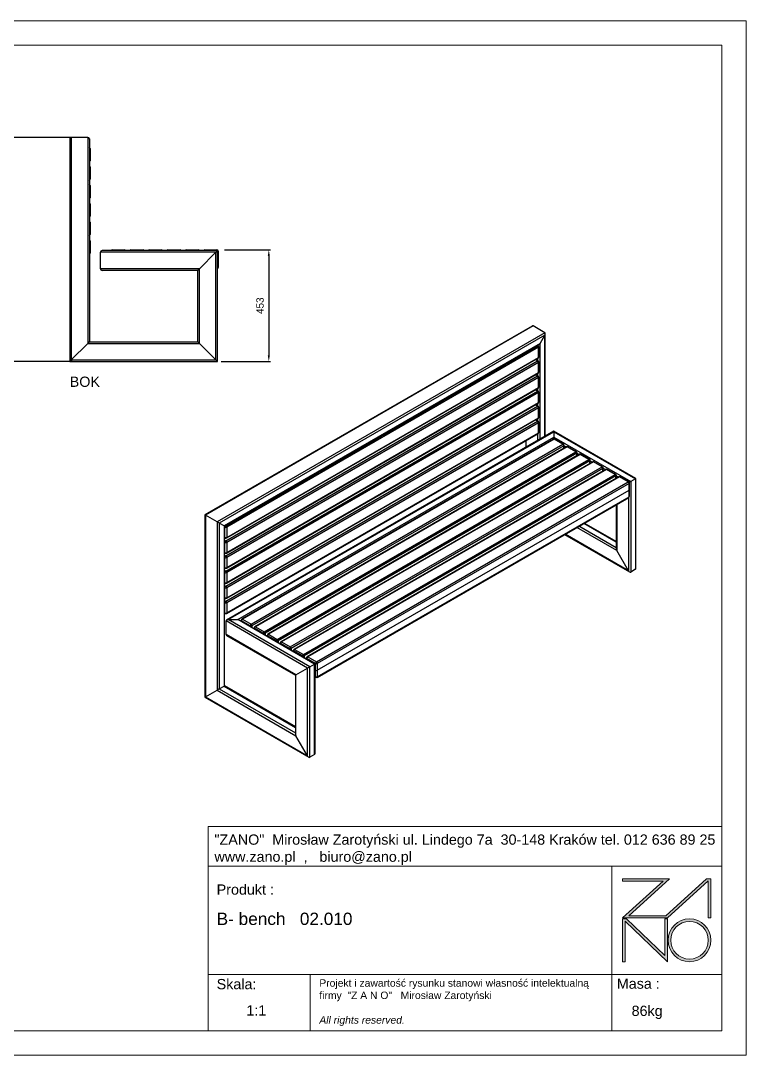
# Model space of a CAD drawing. Header units: millimetres. Extents: x 2990 to 8930, y -2693 to 1507.
# Drawn here: x 5984 to 8930, y -2693 to 1507 of the extents above; entities that cross this region are included whole.
import ezdxf

# ---------------------------------------------------------------- set-up
doc = ezdxf.new("R2010")
doc.units = ezdxf.units.MM
doc.header["$PDSIZE"] = -1
doc.layers.add('tabelka', color=155, linetype='Continuous')
doc.layers.add('WYMIAR', color=96, linetype='Continuous')
doc.dimstyles.new('1-1', dxfattribs={"dimtxt": 30, "dimasz": 25, "dimexe": 6.25, "dimexo": 30, "dimgap": 20.625, "dimtad": 1, "dimdec": 1, "dimtxsty": 'Standard', "dimcen": 0, "dimclrd": 2, "dimclre": 2, "dimclrt": 2, "dimadec": 0, "dimazin": 0, "dimtfac": 1, "dimtdec": 1, "dimtmove": 0, "dimatfit": 3, "dimfxl": 0, "dimarcsym": 0})

# ---------------------------------------------------------------- blocks, each defined once
blk = doc.blocks.new('zano')
at = {"layer": 'Defpoints', "lineweight": 5}
for points in [[(6270.2, 3716.2), (6270.2, 3707.4), (6434.8, 3707.4), (6270.2, 3558.4), (6452.4, 3558.4), (6617.9, 3708.2), (6617.9, 3558.4), (6628.6, 3558.4), (6628.6, 3716.2), (6610.7, 3716.2), (6446.1, 3567.2), (6295.4, 3567.2), (6459.9, 3716.2), (6270.2, 3716.2), (6270.2, 3707.4)], [(6270.2, 3554.4), (6286.2, 3554.4), (6441.7, 3405.6), (6441.7, 3554.4), (6452.4, 3554.4), (6452.4, 3380.5), (6281, 3544.6), (6281, 3380.5), (6270.2, 3380.5)]]:
    blk.add_hatch(color=251, dxfattribs=at).paths.add_polyline_path(points)
h = blk.add_hatch(color=251, dxfattribs=at)
h.paths.add_polyline_path([(6454.7, 3467.4, 1), (6628.6, 3467.4, 1)])
h.paths.add_polyline_path([(6617.9, 3467.4, -1), (6465.4, 3467.4, -1)], flags=16)
at = {"layer": 'Defpoints', "color": 251, "lineweight": 5}
blk.add_lwpolyline([(6434.8, 3707.4), (6270.2, 3558.4), (6452.4, 3558.4), (6617.9, 3708.2), (6617.9, 3558.4), (6628.6, 3558.4), (6628.6, 3716.2), (6610.7, 3716.2), (6446.1, 3567.2), (6295.4, 3567.2), (6459.9, 3716.2), (6270.2, 3716.2), (6270.2, 3707.4), (6432.1, 3707.4)], dxfattribs=at)
for points in [[(6270.2, 3716.2), (6270.2, 3707.4), (6434.8, 3707.4), (6270.2, 3558.4), (6452.4, 3558.4), (6617.9, 3708.2), (6617.9, 3558.4), (6628.6, 3558.4), (6628.6, 3716.2), (6610.7, 3716.2), (6446.1, 3567.2), (6295.4, 3567.2), (6459.9, 3716.2), (6270.2, 3716.2), (6270.2, 3707.4)], [(6270.2, 3554.4), (6286.2, 3554.4), (6441.7, 3405.6), (6441.7, 3554.4), (6452.4, 3554.4), (6452.4, 3380.5), (6281, 3544.6), (6281, 3380.5), (6270.2, 3380.5)]]:
    blk.add_lwpolyline(points, close=True, dxfattribs=at)
for radius in [87, 76.3]:
    blk.add_circle((6541.7, 3467.4), radius, dxfattribs=at)
blk = doc.blocks.new('TABELA')
at = {"layer": 'tabelka', "lineweight": 5}
for p, q in [((4587.4, 3929.4), (6672.4, 3929.4)), ((4587.4, 3767.6), (4587.4, 3929.4)), ((4587.4, 3929.4), (6672.4, 3929.4)), ((6226.5, 3767.6), (6226.5, 3329)), ((4587.4, 3329), (6672.4, 3329)), ((5001.6, 3329), (5001.6, 3100.4)), ((6226.5, 3329), (6226.5, 3100.4))]:
    blk.add_line(p, q, dxfattribs=at)
blk.add_lwpolyline([(4587.4, 3767.6), (6672.4, 3767.6), (6672.4, 3100.4), (4587.4, 3100.4)], close=True, dxfattribs=at)
blk.add_blockref('zano', (0, 0))
at = {"layer": 'tabelka', "lineweight": 5, "attachment_point": 1}
for s, insert, char_height, width in [('{\\fArial|b0|i0|c238|p34;"ZANO"  Mirosław Zarotyński ul. Lindego 7a  30-148 Kraków tel. 012 636 89 25\\Pwww.zano.pl  ,   biuro@zano.pl}', (4613, 3896.9), 41.595, 2040.38), ('{\\fArial|b0|i0|c238|p34;Produkt : }', (4622, 3694.1), 41.595, 265.273), ('{\\fArial|b0|i0|c238|p34;B- bench   02.010 }', (4622, 3579.5), 50, 713.135), ('{\\fArial|b0|i0|c238|p34;Skala: }', (4622, 3310.3), 41.595, 191.675), ('{\\fArial|b0|i0|c238|p34;Masa :}', (6246.7, 3312.2), 41.595, 200.457), ('{\\fArial|b0|i0|c238|p34;1:1}', (4742.5, 3203.5), 41.595, 42.482), ('{\\fArial|b0|i0|c238|p34;86kg}', (6306.7, 3201.8), 41.595, 42.482)]:
    blk.add_mtext(s, dxfattribs=dict(at, insert=insert, char_height=char_height, width=width))
at = {"layer": 'tabelka', "color": 1, "lineweight": 5, "insert": (5038.9, 3308.9), "char_height": 30, "width": 1186.12, "attachment_point": 1}
blk.add_mtext('{\\fArial|b0|i0|c0|p34;Projekt i zawartość rysunku stanowi własność intelektualną firmy \\fArial|b0|i0|c238|p34; "Z A N O"   Mirosław Zarotyński\\fArial|b0|i1|c238|p34;\\P\\PAll rights reserved.}', dxfattribs=at)
blk = doc.blocks.new('*D6')
at = {"color": 2, "lineweight": -2}
for p, q in [((6811.2, 576), (6997.8, 576)), ((6991.5, 551), (6991.5, 148)), ((6798, 123), (6997.8, 123))]:
    blk.add_line(p, q, dxfattribs=at)
at = {"color": 2}
for points in [[(6987.3, 551), (6995.7, 551), (6991.5, 576)], [(6987.3, 148), (6995.7, 148), (6991.5, 123)]]:
    blk.add_solid(points, dxfattribs=at)
at = {"layer": 'Defpoints', "color": 0}
for p in [(6781.2, 576), (6768, 123), (6991.5, 123)]:
    blk.add_point(p, dxfattribs=at)
at = {"color": 2, "insert": (6955.9, 349.5), "char_height": 30, "attachment_point": 5, "rotation": 90}
blk.add_mtext('453', dxfattribs=at)
blk = doc.blocks.new('*D7')
at = {"color": 2, "lineweight": -2}
for p, q in [((6193.2, 1033), (5912.3, 1033)), ((5918.5, 1008), (5918.5, 148)), ((6193.2, 123), (5912.3, 123))]:
    blk.add_line(p, q, dxfattribs=at)
at = {"color": 2}
for points in [[(5914.3, 1008), (5922.7, 1008), (5918.5, 1033)], [(5914.3, 148), (5922.7, 148), (5918.5, 123)]]:
    blk.add_solid(points, dxfattribs=at)
at = {"layer": 'Defpoints', "color": 0}
for p in [(6223.2, 1033), (5918.5, 123), (6223.2, 123)]:
    blk.add_point(p, dxfattribs=at)
at = {"color": 2, "insert": (5882.9, 578), "char_height": 30, "attachment_point": 5, "rotation": 90}
blk.add_mtext('910', dxfattribs=at)
blk = doc.blocks.new('izometria')
for p, q in [((8060.2, 266.9), (6732.1, -499.8)), ((8064.7, 267.4), (6733.9, -500.9)), ((8112.2, 239.9), (8064.7, 267.4)), ((8112.2, 239.9), (6781.4, -528.3)), ((8112.2, 229.5), (6790.5, -533.5)), ((8093, 196.2), (8112.2, 229.5)), ((8112.2, -180.7), (8112.2, 229.5)), ((8114.1, -179.6), (8114.1, 235.8)), ((8093, 196.2), (6809.7, -544.7)), ((6811.6, -545.7), (8088.5, 191.4)), ((6817.1, -544), (8082.8, 186.7)), ((8086.3, 180.6), (6820.6, -550.1)), ((8082.8, 186.7), (8081.6, 187.4)), ((8085.3, 186.9), (8083, 188.2)), ((8083.9, 187.7), (8083.9, 188.8)), ((8086.3, 139.7), (8086.3, 180.6)), ((8087.8, 141.8), (8087.8, 182.6)), ((8093, -191.8), (8093, 196.2)), ((6819.6, -593.2), (8085.3, 137.4)), ((6820.6, -590.9), (8086.3, 139.7)), ((8082.8, 125.4), (8073.7, 130.7)), ((8085.3, 125.7), (8075.1, 131.6)), ((8076.4, 130.8), (8076.4, 132.3)), ((8083.9, 126.5), (8083.9, 136.7)), ((6817.1, -605.2), (8082.8, 125.4)), ((8086.3, 119.3), (6820.6, -611.4)), ((8086.3, 78.5), (8086.3, 119.3)), ((8087.8, 80.5), (8087.8, 121.4)), ((6817.1, -666.5), (8082.8, 64.2)), ((6819.6, -654.5), (8085.3, 76.2)), ((6820.6, -652.2), (8086.3, 78.5)), ((8086.3, 58.1), (6820.6, -672.6)), ((8082.8, 64.2), (8073.7, 69.5)), ((8085.3, 64.5), (8075.1, 70.3)), ((8076.4, 69.6), (8076.4, 71.1)), ((8083.9, 65.2), (8083.9, 75.4)), ((8086.3, 17.3), (8086.3, 58.1)), ((8087.8, 19.3), (8087.8, 60.1)), ((6817.1, -727.7), (8082.8, 3)), ((6819.6, -715.7), (8085.3, 15)), ((6820.6, -713.4), (8086.3, 17.3)), ((8082.8, 3), (8073.7, 8.2)), ((8085.3, 3.2), (8075.1, 9.1)), ((8076.4, 8.3), (8076.4, 9.8)), ((8083.9, 4), (8083.9, 14.2)), ((8086.3, -3.2), (6820.6, -733.8)), ((8086.3, -44), (8086.3, -3.2)), ((8087.8, -41.9), (8087.8, -1.1)), ((6817.1, -789), (8082.8, -58.3)), ((6819.6, -777), (8085.3, -46.3)), ((6820.6, -774.7), (8086.3, -44)), ((8086.3, -64.4), (6820.6, -795.1)), ((8082.8, -58.3), (8073.7, -53)), ((8085.3, -58), (8075.1, -52.2)), ((8076.4, -52.9), (8076.4, -51.4)), ((8083.9, -57.2), (8083.9, -47.1)), ((8086.3, -105.2), (8086.3, -64.4)), ((8087.8, -103.2), (8087.8, -62.4)), ((6817.1, -850.2), (8082.8, -119.5)), ((6819.6, -838.2), (8085.3, -107.5)), ((6820.6, -835.9), (8086.3, -105.2)), ((8086.3, -125.6), (6820.6, -856.3)), ((8082.8, -119.5), (8073.7, -114.2)), ((8085.3, -119.3), (8075.1, -113.4)), ((8076.4, -114.2), (8076.4, -112.6)), ((8083.9, -118.5), (8083.9, -108.3)), ((8086.3, -166.5), (8086.3, -125.6)), ((8087.8, -164.4), (8087.8, -123.6)), ((8148.6, -159.7), (6820.4, -926.4)), ((6820.6, -897.2), (8086.3, -166.5)), ((6826.8, -924.9), (8148.6, -161.9)), ((8481.8, -352.1), (8148.6, -159.7)), ((8148.6, -161.9), (8148.6, -184.1)), ((8148.6, -161.9), (8479.9, -353.2)), ((6819.6, -899.4), (8085.3, -168.8)), ((6865.3, -924.9), (8148.6, -184.1)), ((8147.5, -192.3), (6881.8, -923)), ((8150, -192.6), (6884.3, -923.3)), ((8034.5, -198.1), (8034.5, -225.6)), ((8036.4, -224.5), (8036.4, -197)), ((8083.9, -197), (8083.9, -169.5)), ((8148.6, -184.1), (8460.7, -364.3)), ((8185.3, -213), (8150, -192.6)), ((8187.8, -212.8), (8152.5, -192.3)), ((6919.6, -943.7), (8185.3, -213)), ((8188.9, -219.1), (6923.2, -949.8)), ((8200.5, -223), (6934.8, -953.6)), ((8203, -223.2), (6937.3, -953.9)), ((6972.6, -974.3), (8238.4, -243.6)), ((8241.9, -249.7), (6976.2, -980.4)), ((8188.9, -229.7), (8188.9, -219.1)), ((8190.3, -228.8), (8190.3, -217.1)), ((8190.3, -218.7), (8199.1, -223.7)), ((8238.4, -243.6), (8203, -223.2)), ((8240.9, -243.4), (8205.5, -223)), ((8241.9, -260.3), (8241.9, -249.7)), ((8243.4, -259.4), (8243.4, -247.7)), ((8243.4, -249.3), (8252.2, -254.4)), ((8253.5, -253.6), (6987.8, -984.3)), ((8256, -253.8), (6990.3, -984.5)), ((7025.7, -1004.9), (8291.4, -274.2)), ((8294.9, -280.4), (7029.2, -1011)), ((8306.6, -284.2), (7040.9, -1014.9)), ((8309.1, -284.4), (7043.4, -1015.1)), ((8291.4, -274.2), (8256, -253.8)), ((8293.9, -274), (8258.5, -253.6)), ((8294.9, -290.9), (8294.9, -280.4)), ((8296.4, -290.1), (8296.4, -278.3)), ((8296.4, -279.9), (8305.2, -285)), ((8344.4, -304.8), (8309.1, -284.4)), ((8346.9, -304.6), (8311.6, -284.2)), ((7078.7, -1035.5), (8344.4, -304.8)), ((8348, -311), (7082.3, -1041.7)), ((8359.6, -314.8), (7093.9, -1045.5)), ((8362.1, -315.1), (7096.4, -1045.7)), ((7131.7, -1066.1), (8397.5, -335.5)), ((8348, -321.5), (8348, -311)), ((8349.4, -320.7), (8349.4, -308.9)), ((8349.4, -310.5), (8358.2, -315.6)), ((8397.5, -335.5), (8362.1, -315.1)), ((8400, -335.2), (8364.6, -314.8)), ((8401, -341.6), (7135.3, -1072.3)), ((8412.6, -345.4), (7146.9, -1076.1)), ((8415.1, -345.7), (7149.4, -1076.4)), ((7184.8, -1096.8), (8450.5, -366.1)), ((8454, -372.2), (7188.3, -1102.9)), ((8401, -352.1), (8401, -341.6)), ((8402.5, -351.3), (8402.5, -339.5)), ((8402.5, -341.1), (8411.3, -346.2)), ((8450.5, -366.1), (8415.1, -345.7)), ((8453, -365.8), (8417.6, -345.4)), ((8454, -399.1), (8454, -372.2)), ((8455.5, -397.1), (8455.5, -370.2)), ((8479.9, -353.2), (8460.7, -364.3)), ((8460.7, -364.3), (8460.7, -731.7)), ((8479.9, -353.2), (8479.9, -720.6)), ((8481.8, -716.5), (8481.8, -352.1)), ((7188.3, -1129.8), (8454, -399.1)), ((8454, -426.1), (8454, -399.1)), ((8455.5, -424.1), (8455.5, -397.1)), ((7187.3, -1159.1), (8453, -428.4)), ((7188.3, -1156.8), (8454, -426.1)), ((8402.2, -457.7), (8402.2, -637.9)), ((8404.1, -456.6), (8404.1, -644.2)), ((8451.6, -429.2), (8451.6, -726.5)), ((6732.1, -499.8), (6732.1, -1239.8)), ((6781.4, -528.3), (6733.9, -500.9)), ((6733.9, -500.9), (6733.9, -1238.7)), ((6781.4, -528.3), (6781.4, -1211.3)), ((6809.7, -544.7), (6790.5, -533.5)), ((6790.5, -533.5), (6790.5, -1206)), ((6809.7, -544.7), (6809.7, -1194.9)), ((6811.6, -1193.9), (6811.6, -545.7)), ((6815.8, -543.3), (6817.1, -544)), ((8402.2, -632.7), (8250.7, -545.2)), ((8402.2, -610.5), (8269.9, -534.1)), ((8402.2, -608.3), (8271.8, -533)), ((6813.5, -550.1), (6811.6, -549)), ((6813.5, -590.9), (6813.5, -550.1)), ((6820.6, -550.1), (6820.6, -590.9)), ((8192.2, -578.9), (8456.2, -731.3)), ((8451.6, -726.5), (8194.1, -577.8)), ((8404.1, -644.2), (8241.6, -550.4)), ((6811.6, -589.8), (6813.5, -590.9)), ((6811.6, -591.5), (6814.6, -593.2)), ((6811.6, -596.2), (6815.8, -593.7)), ((6811.6, -602.1), (6817.1, -605.2)), ((6813.5, -611.4), (6811.6, -610.2)), ((6813.5, -652.2), (6813.5, -611.4)), ((6820.6, -611.4), (6820.6, -652.2)), ((6811.6, -651.1), (6813.5, -652.2)), ((6811.6, -652.8), (6814.6, -654.5)), ((6811.6, -657.4), (6815.8, -655)), ((6811.6, -663.3), (6817.1, -666.5)), ((6813.5, -672.6), (6811.6, -671.5)), ((8451.6, -726.5), (8404.1, -644.2)), ((6811.6, -712.3), (6813.5, -713.4)), ((6813.5, -713.4), (6813.5, -672.6)), ((6820.6, -672.6), (6820.6, -713.4)), ((6811.6, -714), (6814.6, -715.7)), ((6811.6, -718.6), (6815.8, -716.2)), ((6811.6, -724.6), (6817.1, -727.7)), ((6813.5, -733.8), (6811.6, -732.7)), ((6813.5, -774.7), (6813.5, -733.8)), ((6820.6, -733.8), (6820.6, -774.7)), ((8479.9, -720.6), (8460.7, -731.7)), ((6811.6, -773.5), (6813.5, -774.7)), ((6811.6, -775.2), (6814.6, -777)), ((6811.6, -779.9), (6815.8, -777.5)), ((6811.6, -785.8), (6817.1, -789)), ((6813.5, -795.1), (6811.6, -794)), ((6813.5, -835.9), (6813.5, -795.1)), ((6820.6, -795.1), (6820.6, -835.9)), ((6811.6, -834.8), (6813.5, -835.9)), ((6811.6, -836.5), (6814.6, -838.2)), ((6811.6, -841.1), (6815.8, -838.7)), ((6811.6, -847), (6817.1, -850.2)), ((6813.5, -856.3), (6811.6, -855.2)), ((6813.5, -897.2), (6813.5, -856.3)), ((6820.6, -856.3), (6820.6, -897.2)), ((6811.6, -896), (6813.5, -897.2)), ((6811.6, -897.7), (6814.6, -899.4)), ((6884.3, -923.3), (6919.6, -943.7)), ((7149.1, -1121.4), (6817.8, -930.1)), ((6817.8, -985), (6817.8, -930.1)), ((7158.2, -1116.2), (6826.8, -924.9)), ((6826.8, -924.9), (6865.3, -924.9)), ((7177.4, -1105.1), (6865.3, -924.9)), ((7179.3, -1104), (6871.7, -926.4)), ((6876.2, -929.1), (6879.3, -927.3)), ((6879.3, -927.4), (6879.3, -930.8)), ((6916.1, -949.8), (6880.7, -929.4)), ((6880.7, -929.4), (6880.7, -931.6)), ((6916.1, -952.1), (6916.1, -949.8)), ((6923.2, -949.8), (6923.2, -956.1)), ((6932.3, -958), (6932.3, -961.4)), ((6969.1, -980.4), (6933.8, -960)), ((6933.8, -960), (6933.8, -962.3)), ((6937.3, -953.9), (6972.6, -974.3)), ((7101.6, -1148.9), (6817.8, -985)), ((6820.4, -988.7), (7099.8, -1149.9)), ((6969.1, -982.7), (6969.1, -980.4)), ((6976.2, -980.4), (6976.2, -986.8)), ((6985.3, -988.6), (6985.3, -992)), ((7022.1, -1011), (6986.8, -990.6)), ((6986.8, -990.6), (6986.8, -992.9)), ((6990.3, -984.5), (7025.7, -1004.9)), ((7022.1, -1013.3), (7022.1, -1011)), ((7029.2, -1011), (7029.2, -1017.4)), ((7038.4, -1019.2), (7038.4, -1022.6)), ((7075.2, -1041.7), (7039.8, -1021.2)), ((7039.8, -1021.2), (7039.8, -1023.5)), ((7043.4, -1015.1), (7078.7, -1035.5)), ((7075.2, -1043.9), (7075.2, -1041.7)), ((7082.3, -1041.7), (7082.3, -1048)), ((7091.4, -1049.8), (7091.4, -1053.3)), ((7096.4, -1045.7), (7131.7, -1066.1)), ((7128.2, -1072.3), (7092.9, -1051.9)), ((7092.9, -1051.9), (7092.9, -1054.1)), ((7128.2, -1074.5), (7128.2, -1072.3)), ((7135.3, -1072.3), (7135.3, -1078.6)), ((7144.4, -1080.4), (7144.4, -1083.9)), ((7181.2, -1102.9), (7145.9, -1082.5)), ((7145.9, -1082.5), (7145.9, -1084.7)), ((7149.4, -1076.4), (7184.8, -1096.8)), ((7101.6, -1148.9), (7149.1, -1121.4)), ((7149.1, -1478.4), (7149.1, -1121.4)), ((7158.2, -1116.2), (7177.4, -1105.1)), ((7158.2, -1483.6), (7158.2, -1116.2)), ((7177.4, -1472.5), (7177.4, -1105.1)), ((7179.3, -1468.4), (7179.3, -1104)), ((7179.3, -1128.7), (7181.2, -1129.8)), ((7181.2, -1129.8), (7181.2, -1102.9)), ((7181.2, -1156.8), (7181.2, -1129.8)), ((7188.3, -1102.9), (7188.3, -1129.8)), ((7188.3, -1129.8), (7188.3, -1156.8)), ((7099.8, -1149.9), (7099.8, -1389.8)), ((7101.6, -1396.1), (7101.6, -1148.9)), ((7179.3, -1155.7), (7181.2, -1156.8)), ((7179.3, -1157.3), (7182.3, -1159.1)), ((6733.9, -1238.7), (6781.4, -1211.3)), ((6781.4, -1211.3), (7101.6, -1396.1)), ((6790.5, -1206), (6809.7, -1194.9)), ((6790.5, -1206), (7099.8, -1384.6)), ((6809.7, -1194.9), (7099.8, -1362.4)), ((7099.8, -1360.2), (6811.6, -1193.9)), ((6732.1, -1239.8), (7153.7, -1483.2)), ((6733.9, -1238.7), (7149.1, -1478.4)), ((7149.1, -1478.4), (7101.6, -1396.1)), ((7177.4, -1472.5), (7158.2, -1483.6))]:
    blk.add_line(p, q)
at = {"flags": 128}
for points in [[(8148.6, -159.7), (8148.6, -159.8), (8148.6, -160), (8148.6, -160.4), (8148.6, -161.1), (8148.6, -161.9)], [(8148.6, -161.9), (8148.6, -161.1), (8148.6, -160.4), (8148.6, -160), (8148.6, -159.8), (8148.6, -159.7)], [(8148.6, -184.1), (8148.6, -185.2), (8148.6, -186.5), (8148.6, -187.9), (8148.6, -189.3), (8148.6, -190.8), (8148.6, -191.9)], [(8148.6, -191.9), (8148.6, -190.8), (8148.6, -189.3), (8148.6, -187.9), (8148.6, -186.5), (8148.6, -185.2), (8148.6, -184.1)]]:
    blk.add_lwpolyline(points, dxfattribs=at)
for centre, radius, start, end in [((8084.3, 184.6), 2.52, 65.6945, 125.616), ((8078.7, 180.2), 7.68, 2.606, 57.394), ((8082.8, 182.6), 5, 0, 60.0027), ((8085.3, 182.9), 2.51, 294.3747, 354.3054), ((8082.8, 141.8), 5, 299.9973, 0), ((8083.8, 139.5), 2.51, 305.5981, 5.7138), ((8085.3, 142), 2.51, 294.3747, 354.3054), ((8084.3, 123.4), 2.52, 65.6945, 125.616), ((8078.7, 119), 7.68, 2.6061, 57.3939), ((8082.8, 121.4), 5, 0, 60.0027), ((8085.3, 121.6), 2.51, 294.3747, 354.3054), ((8084.3, 62.2), 2.51, 65.6933, 125.6194), ((8078.7, 57.7), 7.68, 2.6052, 57.3948), ((8082.8, 80.5), 5, 299.9973, 0), ((8083.8, 78.2), 2.51, 305.5993, 5.7135), ((8082.8, 60.1), 5, 0, 60.0027), ((8085.3, 80.8), 2.51, 294.3747, 354.3054), ((8085.3, 60.4), 2.51, 294.3747, 354.3054), ((8084.3, 0.9), 2.51, 65.6934, 125.6182), ((8078.7, -3.5), 7.68, 2.6054, 57.3946), ((8082.8, 19.3), 5, 299.9973, 0), ((8083.8, 17), 2.51, 305.5993, 5.7135), ((8082.8, -1.1), 5, 0, 60.0027), ((8085.3, 19.5), 2.51, 294.3747, 354.3054), ((8082.8, -41.9), 5, 299.9973, 0), ((8085.3, -0.9), 2.51, 294.3747, 354.3054), ((8085.3, -41.7), 2.51, 294.3747, 354.3054), ((8084.3, -60.3), 2.51, 65.693, 125.6175), ((8078.7, -64.7), 7.68, 2.6057, 57.3943), ((8083.8, -44.2), 2.51, 305.5987, 5.7137), ((8082.8, -62.4), 5, 0, 60.0027), ((8085.3, -62.1), 2.51, 294.3747, 354.3054), ((8084.3, -121.6), 2.51, 65.693, 125.6175), ((8078.7, -126), 7.68, 2.6056, 57.3942), ((8082.8, -103.2), 5, 299.9973, 0), ((8084, -105.5), 2.4, 304.0579, 7.254), ((8082.8, -123.6), 5, 0, 60.0027), ((8085.3, -102.9), 2.51, 294.3747, 354.3054), ((8085.3, -123.3), 2.51, 294.3747, 354.3054), ((8082.8, -164.4), 5, 299.9973, 0), ((8083.8, -166.7), 2.51, 305.5993, 5.7131), ((8085.3, -164.2), 2.51, 294.3747, 354.3054), ((8150, -196.7), 5, 60.0027, 119.9973), ((8148.5, -194.6), 2.51, 54.381, 114.3074), ((8151.4, -194.6), 2.51, 65.6924, 125.6192), ((8186.8, -215), 2.51, 65.6924, 125.6192), ((8181.2, -219.5), 7.68, 2.6051, 57.3949), ((8185.3, -217.1), 5, 0, 60.0027), ((8187.8, -216.8), 2.51, 294.3737, 354.3053), ((8203, -227.3), 5, 60.0027, 119.9973), ((8201.5, -225.3), 2.51, 54.3812, 114.3077), ((8204.5, -225.3), 2.51, 65.6924, 125.6192), ((8239.8, -245.7), 2.51, 65.6924, 125.6192), ((8234.2, -250.1), 7.68, 2.6052, 57.3949), ((8238.4, -247.7), 5, 0, 60.0027), ((8240.9, -247.4), 2.51, 294.3751, 354.3044), ((8256, -257.9), 5, 60.0027, 119.9973), ((8254.6, -255.9), 2.51, 54.3811, 114.3075), ((8257.5, -255.9), 2.51, 65.6924, 125.6192), ((8292.9, -276.3), 2.51, 65.6924, 125.6192), ((8287.3, -280.7), 7.68, 2.6053, 57.3948), ((8291.4, -278.3), 5, 0, 60.0027), ((8293.9, -278.1), 2.51, 294.3747, 354.3049), ((8309.1, -288.5), 5, 60.0027, 119.9973), ((8307.6, -286.5), 2.51, 54.381, 114.3079), ((8310.5, -286.5), 2.51, 65.6924, 125.6192), ((8345.9, -306.9), 2.51, 65.6924, 125.6192), ((8340.3, -311.3), 7.68, 2.6052, 57.3948), ((8344.4, -308.9), 5, 0, 60.0027), ((8346.9, -308.7), 2.51, 294.3747, 354.3047), ((8362.1, -319.1), 5, 60.0027, 119.9973), ((8360.6, -317.1), 2.51, 54.3811, 114.3077), ((8363.6, -317.1), 2.51, 65.6924, 125.6192), ((8398.9, -337.5), 2.51, 65.6924, 125.6192), ((8393.3, -341.9), 7.68, 2.6052, 57.3948), ((8397.5, -339.5), 5, 0, 60.0027), ((8400, -339.3), 2.51, 294.3747, 354.3047), ((8415.1, -349.8), 5, 60.0027, 119.9973), ((8413.7, -347.7), 2.51, 54.381, 114.3078), ((8416.6, -347.7), 2.51, 65.6924, 125.6192), ((8452, -368.1), 2.51, 65.6924, 125.6192), ((8446.4, -372.6), 7.68, 2.6053, 57.3948), ((8450.5, -370.2), 5, 0, 60.0027), ((8453, -369.9), 2.51, 294.3747, 354.3049), ((8453, -396.9), 2.51, 294.3747, 354.3049), ((8450.5, -424.1), 5, 299.9973, 0), ((8451.6, -426.4), 2.46, 305.0143, 6.2979), ((8453, -423.8), 2.51, 294.3747, 354.3049), ((6821.2, -550.5), 7.68, 122.6052, 177.3948), ((6812.9, -550.5), 7.68, 2.606, 57.394), ((6817.1, -543.3), 7.68, 242.6092, 297.3908), ((6817.1, -584.1), 7.68, 242.6092, 297.3908), ((6816.2, -591.1), 2.68, 176.3782, 232.3088), ((6821.2, -611.7), 7.68, 122.6053, 177.3947), ((6817.1, -604.5), 7.68, 242.6092, 297.3908), ((6817.1, -588.9), 5, 240.0027, 299.9973), ((6812.9, -611.7), 7.68, 2.6061, 57.3939), ((6818.1, -591.2), 2.51, 305.5981, 5.7138), ((6817.1, -645.4), 7.68, 242.6092, 297.3908), ((6816.2, -652.4), 2.68, 176.3784, 232.3077), ((6821.2, -673), 7.68, 122.6044, 177.3956), ((6817.1, -650.1), 5, 240.0027, 299.9973), ((6812.9, -673), 7.68, 2.6052, 57.3948), ((6818.1, -652.4), 2.51, 305.5993, 5.7135), ((6817.1, -665.8), 7.68, 242.6092, 297.3908), ((6817.1, -706.6), 7.68, 242.6092, 297.3908), ((6816.2, -713.6), 2.68, 176.3784, 232.3077), ((6818.1, -713.7), 2.51, 305.5993, 5.7135), ((6821.2, -734.2), 7.68, 122.6046, 177.3954), ((6817.1, -727), 7.68, 242.6092, 297.3908), ((6817.1, -711.4), 5, 240.0027, 299.9973), ((6812.9, -734.2), 7.68, 2.6054, 57.3946), ((6817.1, -767.8), 7.68, 242.6092, 297.3908), ((6816.2, -774.8), 2.68, 176.3783, 232.3082), ((6821.2, -795.4), 7.68, 122.6049, 177.3951), ((6817.1, -788.3), 7.68, 242.6092, 297.3908), ((6817.1, -772.6), 5, 240.0027, 299.9973), ((6812.9, -795.4), 7.68, 2.6057, 57.3943), ((6818.1, -774.9), 2.51, 305.5987, 5.7137), ((6817.1, -829.1), 7.68, 242.6092, 297.3908), ((6816.1, -836.2), 2.52, 174.4853, 234.2017), ((6817.1, -833.9), 5, 240.0027, 299.9973), ((6818.2, -836.2), 2.4, 304.0579, 7.254), ((6821.2, -856.7), 7.68, 122.605, 177.3952), ((6817.1, -849.5), 7.68, 242.6092, 297.3908), ((6812.9, -856.7), 7.68, 2.6056, 57.3942), ((6817.1, -890.3), 7.68, 242.6092, 297.3908), ((6816.2, -897.3), 2.68, 176.3788, 232.3077), ((6817.1, -895.1), 5, 240.0027, 299.9973), ((6818.1, -897.4), 2.51, 305.5993, 5.7131), ((6884.3, -927.4), 5, 119.9973, 180), ((6888.4, -929.7), 7.68, 122.6046, 177.3954), ((6882.8, -925.3), 2.51, 54.381, 114.3074), ((6881.8, -927.1), 2.51, 185.6892, 245.6303), ((6923.8, -950.2), 7.68, 122.6046, 177.3954), ((6919.6, -943), 7.68, 242.609, 297.391), ((6915.5, -950.2), 7.68, 2.6051, 57.3949), ((6937.3, -958), 5, 119.9973, 180), ((6934.8, -957.7), 2.51, 185.69, 245.6295), ((6941.4, -960.4), 7.68, 122.6046, 177.3954), ((6935.8, -955.9), 2.51, 54.3812, 114.3077), ((6976.8, -980.8), 7.68, 122.6046, 177.3954), ((6972.6, -973.6), 7.68, 242.609, 297.3909), ((6968.5, -980.8), 7.68, 2.6052, 57.3949), ((6990.3, -988.6), 5, 119.9973, 180), ((6987.8, -988.3), 2.51, 185.6896, 245.6299), ((6994.5, -991), 7.68, 122.6046, 177.3954), ((6988.9, -986.6), 2.51, 54.3811, 114.3075), ((7029.8, -1011.4), 7.68, 122.6046, 177.3954), ((7021.5, -1011.4), 7.68, 2.6053, 57.3948), ((7025.7, -1004.2), 7.68, 242.609, 297.3909), ((7043.4, -1019.2), 5, 119.9973, 180), ((7040.9, -1019), 2.51, 185.6895, 245.6298), ((7047.5, -1021.6), 7.68, 122.6046, 177.3954), ((7041.9, -1017.2), 2.51, 54.381, 114.3079), ((7082.9, -1042), 7.68, 122.6046, 177.3954), ((7078.7, -1034.8), 7.68, 242.609, 297.3909), ((7074.6, -1042), 7.68, 2.6052, 57.3948), ((7096.4, -1049.8), 5, 119.9973, 180), ((7093.9, -1049.6), 2.51, 185.6896, 245.6298), ((7100.5, -1052.2), 7.68, 122.6046, 177.3954), ((7094.9, -1047.8), 2.51, 54.3811, 114.3077), ((7135.9, -1072.6), 7.68, 122.6046, 177.3954), ((7131.7, -1065.4), 7.68, 242.609, 297.3909), ((7127.6, -1072.6), 7.68, 2.6052, 57.3948), ((7149.4, -1080.4), 5, 119.9973, 180), ((7146.9, -1080.2), 2.51, 185.6896, 245.6298), ((7153.6, -1082.8), 7.68, 122.6046, 177.3954), ((7148, -1078.4), 2.51, 54.381, 114.3078), ((7188.9, -1103.2), 7.68, 122.6046, 177.3954), ((7184.8, -1096.1), 7.68, 242.6091, 297.3909), ((7184.8, -1123), 7.68, 242.6091, 297.3909), ((7180.6, -1103.2), 7.68, 2.6053, 57.3948), ((7184.8, -1150), 7.68, 242.6091, 297.3909), ((7183.9, -1157), 2.67, 176.2286, 232.4581), ((7184.8, -1154.7), 5, 240.0027, 299.9973), ((7185.9, -1157.1), 2.4, 304.0573, 7.2549)]:
    blk.add_arc(centre, radius, start, end)
for centre, major_axis, ratio, start_param, end_param in [((8060.2, 259.5), (4.53, 7.84), 0.577335, 0.000041, 0.785358), ((8060.2, 259.5), (4.53, 7.84), 0.577335, 0.000041, 0.785358), ((8107.7, 232.1), (4.53, 7.84), 0.577335, 4.71243, 6.283226), ((8107.7, 232.1), (4.53, 7.84), 0.577335, 4.71243, 6.283226), ((8088.5, 198.8), (4.53, 7.84), 0.577335, 3.92695, 4.71243), ((8088.5, 198.8), (4.53, 7.84), 0.577335, 3.92695, 4.71243), ((8456.2, -366.9), (6.4, 3.7), 0.00007, 0.785358, 1.779544), ((8456.2, -366.9), (6.4, 3.7), 0.00007, 0.785358, 1.779544), ((8475.4, -355.8), (6.4, 3.7), 0.00007, 0.000041, 0.785358), ((8475.4, -355.8), (6.4, 3.7), 0.00007, 6.283145, 7.068543), ((6738.5, -503.5), (6.4, -3.7), 0.00007, 2.356235, 3.141552), ((6738.5, -503.5), (6.4, -3.7), 0.00007, 2.356235, 3.141633), ((6786, -530.9), (6.4, -3.7), 0.00007, 0.785439, 2.356235), ((6786, -530.9), (6.4, -3.7), 0.00007, 0.785439, 2.356235), ((6805.2, -542), (6.4, -3.7), 0.00007, 6.283145, 7.068624), ((6805.2, -542), (6.4, -3.7), 0.00007, 0.000041, 0.785439), ((8408.6, -641.6), (-4.53, 7.84), 0.577335, 0.785358, 1.570756), ((8408.6, -641.6), (-4.53, 7.84), 0.577335, 0.785358, 1.570756), ((8456.2, -723.9), (-4.53, 7.84), 0.577335, 1.570756, 3.141552), ((8456.2, -723.9), (-4.53, 7.84), 0.577335, 1.570756, 3.141552), ((8475.4, -712.8), (-4.53, 7.84), 0.577335, 3.141552, 3.92695), ((8475.4, -712.8), (-4.53, 7.84), 0.577335, 3.141552, 3.92695), ((6826.8, -930.1), (9.05, 0), 0.577382, 1.570796, 3.141593), ((6826.8, -930.1), (9.05, 0), 0.577382, 1.570796, 3.141593), ((6865.3, -930.1), (9.05, 0), 0.577382, 0.785479, 1.570796), ((6865.3, -930.1), (9.05, 0), 0.577382, 0.785479, 1.570796), ((6826.8, -985), (9.05, 0), 0.577382, 3.141593, 3.927072), ((6826.8, -985), (9.05, 0), 0.577382, 3.141593, 3.927072), ((7153.7, -1118.8), (6.4, 3.7), 0.00007, 0.785358, 2.356154), ((7153.7, -1118.8), (6.4, 3.7), 0.00007, 0.785358, 2.356154), ((7172.9, -1107.7), (6.4, 3.7), 0.00007, 6.283145, 7.068543), ((7172.9, -1107.7), (6.4, 3.7), 0.00007, 0.000041, 0.785358), ((7106.2, -1146.2), (6.4, 3.7), 0.00007, 2.356154, 3.141552), ((7106.2, -1146.2), (6.4, 3.7), 0.00007, 2.356154, 3.141633), ((6786, -1208.7), (6.4, 3.7), 0.00007, 0.785358, 2.356154), ((6786, -1208.7), (6.4, 3.7), 0.00007, 0.785358, 2.356154), ((6805.2, -1197.6), (6.4, 3.7), 0.00007, 0.000041, 0.785358), ((6805.2, -1197.6), (6.4, 3.7), 0.00007, 6.283145, 7.068543), ((6738.5, -1236.1), (6.4, 3.7), 0.00007, 2.356154, 3.141633), ((6738.5, -1236.1), (6.4, 3.7), 0.00007, 2.356154, 3.141552), ((7106.2, -1393.5), (-4.53, 7.84), 0.577335, 0.785358, 1.570756), ((7106.2, -1393.5), (-4.53, 7.84), 0.577335, 0.785358, 1.570756), ((7172.9, -1464.7), (-4.53, 7.84), 0.577335, 3.141552, 3.92695), ((7172.9, -1464.7), (-4.53, 7.84), 0.577335, 3.141552, 3.92695), ((7153.7, -1475.8), (-4.53, 7.84), 0.577335, 1.570756, 3.141552), ((7153.7, -1475.8), (-4.53, 7.84), 0.577335, 1.570756, 3.141552)]:
    blk.add_ellipse(centre, major_axis=major_axis, ratio=ratio, start_param=start_param, end_param=end_param)

msp = doc.modelspace()

# ---------------------------------------------------------------- linework, layer by layer
for p, q in [((6183.17, 1026.65), (6183.17, 123.05)), ((6256.77, 1033.05), (6189.57, 1033.05)), ((6189.57, 1033.05), (6189.57, 129.45)), ((6256.77, 1033.05), (6256.77, 196.65)), ((6263.17, 1026.65), (6263.17, 203.05)), ((6263.17, 988.05), (6266.17, 988.05)), ((6266.17, 988.05), (6266.17, 938.05)), ((6263.17, 938.05), (6266.17, 938.05)), ((6263.17, 913.05), (6266.17, 913.05)), ((6266.17, 913.05), (6266.17, 863.05)), ((6263.17, 863.05), (6266.17, 863.05)), ((6263.17, 838.05), (6266.17, 838.05)), ((6266.17, 838.05), (6266.17, 788.05)), ((6263.17, 788.05), (6266.17, 788.05)), ((6263.17, 763.05), (6266.17, 763.05)), ((6266.17, 763.05), (6266.17, 713.05)), ((6263.17, 713.05), (6266.17, 713.05)), ((6263.17, 688.05), (6266.17, 688.05)), ((6266.17, 688.05), (6266.17, 638.05)), ((6263.17, 638.05), (6266.17, 638.05)), ((6263.17, 613.05), (6266.17, 613.05)), ((6266.17, 613.05), (6266.17, 563.05)), ((6263.17, 563.05), (6266.17, 563.05)), ((6776.77, 566.65), (6308.17, 566.65)), ((6308.17, 499.45), (6308.17, 566.65)), ((6783.17, 573.05), (6314.57, 573.05)), ((6356.17, 576.05), (6406.17, 576.05)), ((6356.17, 573.05), (6356.17, 576.05)), ((6406.17, 573.05), (6406.17, 576.05)), ((6431.17, 576.05), (6481.17, 576.05)), ((6431.17, 573.05), (6431.17, 576.05)), ((6481.17, 573.05), (6481.17, 576.05)), ((6506.17, 576.05), (6556.17, 576.05)), ((6506.17, 573.05), (6506.17, 576.05)), ((6556.17, 573.05), (6556.17, 576.05)), ((6581.17, 576.05), (6631.17, 576.05)), ((6581.17, 573.05), (6581.17, 576.05)), ((6631.17, 573.05), (6631.17, 576.05)), ((6656.17, 576.05), (6706.17, 576.05)), ((6656.17, 573.05), (6656.17, 576.05)), ((6706.17, 573.05), (6706.17, 576.05)), ((6709.57, 499.45), (6776.77, 566.65)), ((6731.17, 576.05), (6781.17, 576.05)), ((6731.17, 573.05), (6731.17, 576.05)), ((6776.77, 129.45), (6776.77, 566.65)), ((6781.17, 573.05), (6781.17, 576.05)), ((6783.17, 123.05), (6783.17, 573.05)), ((6783.17, 571.05), (6786.17, 571.05)), ((6786.17, 571.05), (6786.17, 538.05)), ((6783.17, 538.05), (6786.17, 538.05)), ((6786.17, 505.05), (6783.17, 505.05)), ((6786.17, 538.05), (6786.17, 505.05)), ((6709.57, 499.45), (6308.17, 499.45)), ((6703.17, 493.05), (6314.57, 493.05)), ((6703.17, 203.05), (6703.17, 493.05)), ((6709.57, 196.65), (6709.57, 499.45)), ((6189.57, 129.45), (6256.77, 196.65)), ((6256.77, 196.65), (6709.57, 196.65)), ((6263.17, 203.05), (6703.17, 203.05)), ((6776.77, 129.45), (6709.57, 196.65)), ((6189.57, 129.45), (6776.77, 129.45)), ((6183.17, 123.05), (6783.17, 123.05))]:
    msp.add_line(p, q)
at = {"flags": 128}
for points in [[(6776.77, 566.65), (6777.88, 567.76), (6778.96, 568.83), (6779.97, 569.85), (6780.89, 570.76), (6781.68, 571.55), (6782.31, 572.19), (6782.79, 572.66), (6783.08, 572.95), (6783.17, 573.05)], [(6783.17, 573.05), (6783.08, 572.95), (6782.79, 572.66), (6782.31, 572.19), (6781.68, 571.55), (6780.89, 570.76), (6779.97, 569.85), (6778.96, 568.83), (6777.88, 567.76), (6776.77, 566.65)], [(6703.17, 493.05), (6703.3, 493.17), (6703.66, 493.53), (6704.25, 494.12), (6705.05, 494.92), (6706.02, 495.89), (6707.12, 497), (6708.32, 498.2), (6709.57, 499.45)], [(6709.57, 499.45), (6708.32, 498.2), (6707.12, 497), (6706.02, 495.89), (6705.05, 494.92), (6704.25, 494.12), (6703.66, 493.53), (6703.3, 493.17), (6703.17, 493.05)], [(6256.77, 196.65), (6258.02, 197.89), (6259.22, 199.09), (6260.33, 200.2), (6261.3, 201.17), (6262.09, 201.97), (6262.69, 202.56), (6263.05, 202.92), (6263.17, 203.05)], [(6263.17, 203.05), (6263.05, 202.92), (6262.69, 202.56), (6262.09, 201.97), (6261.3, 201.17), (6260.33, 200.2), (6259.22, 199.09), (6258.02, 197.89), (6256.77, 196.65)], [(6709.57, 196.65), (6708.32, 197.89), (6707.12, 199.09), (6706.02, 200.2), (6705.05, 201.17), (6704.25, 201.97), (6703.66, 202.56), (6703.3, 202.92), (6703.17, 203.05)], [(6703.17, 203.05), (6703.3, 202.92), (6703.66, 202.56), (6704.25, 201.97), (6705.05, 201.17), (6706.02, 200.2), (6707.12, 199.09), (6708.32, 197.89), (6709.57, 196.65)], [(6183.17, 123.05), (6183.27, 123.14), (6183.56, 123.43), (6184.03, 123.9), (6184.67, 124.54), (6185.46, 125.33), (6186.37, 126.25), (6187.38, 127.26), (6188.46, 128.33), (6189.57, 129.45)], [(6189.57, 129.45), (6188.46, 128.33), (6187.38, 127.26), (6186.37, 126.25), (6185.46, 125.33), (6184.67, 124.54), (6184.03, 123.9), (6183.56, 123.43), (6183.27, 123.14), (6183.17, 123.05)], [(6783.17, 123.05), (6783.08, 123.14), (6782.79, 123.43), (6782.31, 123.9), (6781.68, 124.54), (6780.89, 125.33), (6779.97, 126.25), (6778.96, 127.26), (6777.88, 128.33), (6776.77, 129.45)], [(6776.77, 129.45), (6777.88, 128.33), (6778.96, 127.26), (6779.97, 126.25), (6780.89, 125.33), (6781.68, 124.54), (6782.31, 123.9), (6782.79, 123.43), (6783.08, 123.14), (6783.17, 123.05)]]:
    msp.add_lwpolyline(points, dxfattribs=at)
for centre, radius, start, end in [((6189.57, 1026.65), 6.4, 90, 180), ((6256.77, 1026.65), 6.4, 0, 90), ((6261.17, 988.05), 5, 0, 66.42182), ((6261.17, 938.05), 5, 293.57818, 0), ((6261.17, 913.05), 5, 0, 66.42182), ((6261.17, 863.05), 5, 293.57818, 0), ((6261.17, 838.05), 5, 0, 66.42182), ((6261.17, 788.05), 5, 293.57818, 0), ((6261.17, 763.05), 5, 0, 66.42182), ((6261.17, 713.05), 5, 293.57818, 0), ((6261.17, 688.05), 5, 0, 66.42182), ((6261.17, 638.05), 5, 293.57818, 0), ((6261.17, 613.05), 5, 0, 66.42182), ((6261.17, 563.05), 5, 293.57818, 0), ((6314.57, 566.65), 6.4, 90, 180), ((6356.17, 571.05), 5, 90, 156.42182), ((6406.17, 571.05), 5, 23.57818, 90), ((6431.17, 571.05), 5, 90, 156.42182), ((6481.17, 571.05), 5, 23.57818, 90), ((6506.17, 571.05), 5, 90, 156.42182), ((6556.17, 571.05), 5, 23.57818, 90), ((6581.17, 571.05), 5, 90, 156.42182), ((6631.17, 571.05), 5, 23.57818, 90), ((6656.17, 571.05), 5, 90, 156.42182), ((6706.17, 571.05), 5, 23.57818, 90), ((6731.17, 571.05), 5, 90, 156.42182), ((6781.17, 571.05), 5, 0, 90), ((6781.17, 505.05), 5, 293.57818, 0), ((6314.57, 499.45), 6.4, 180, 270)]:
    msp.add_arc(centre, radius, start, end)
at = {"layer": 'tabelka', "lineweight": 5}
for points in [[(2990.17, 1506.56), (8930.17, 1506.56), (8930.17, -2693.44), (2990.17, -2693.44)], [(3090.17, 1406.56), (8830.17, 1406.56), (8830.17, -2593.44), (3090.17, -2593.44)]]:
    msp.add_lwpolyline(points, close=True, dxfattribs=at)

# ---------------------------------------------------------------- block references
for name, p in [('izometria', (0, 0)), ('TABELA', (2157.79, -5693.84))]:
    msp.add_blockref(name, p)

# ---------------------------------------------------------------- texts
at = {"layer": 'WYMIAR', "insert": (6183.23, 61.7), "char_height": 41.5951, "width": 196.5247, "attachment_point": 1}
msp.add_mtext('{\\f@Arial Unicode MS|b0|i0|c238|p34;BOK}', dxfattribs=at)

# ---------------------------------------------------------------- dimensions: what is measured, and where the dimension line sits
for base, p1, p2, picture, middle in [((5918.51, 123.05), (6223.17, 1033.05), (6223.17, 123.05), '*D7', (5882.89, 578.05)), ((6991.51, 123.05), (6781.17, 576.05), (6768.02, 123.05), '*D6', (6955.89, 349.55))]:
    dim = msp.add_linear_dim(base=base, p1=p1, p2=p2, angle=90, dimstyle='1-1')
    dim.commit()
    dim.dimension.update_dxf_attribs({"geometry": picture, "text_midpoint": middle})

doc.saveas('drawing.dxf')
